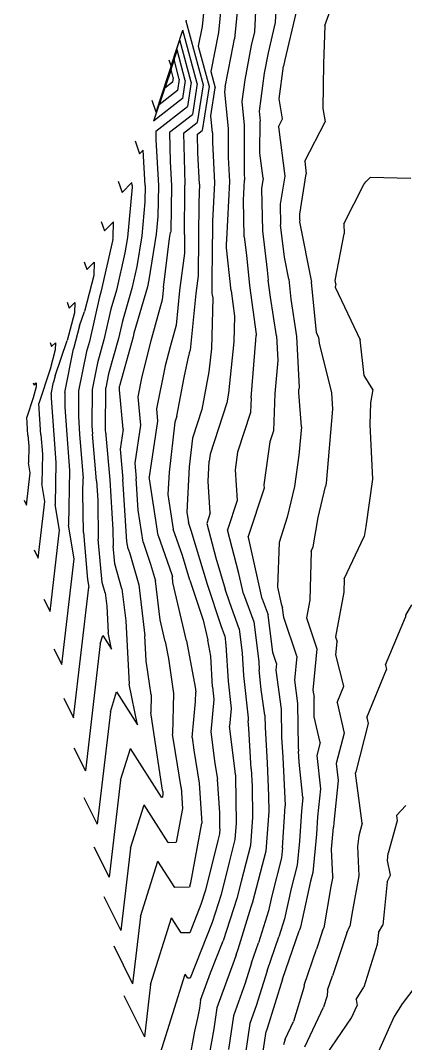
# Model space of a CAD drawing. Header units: metres. Extents: x -1120501 to 1198934, y -4928884 to 66998.
# Drawn here: x -1150.9 to -1091.3, y 1152.3 to 1310.9 of the extents above; entities that cross this region are included whole.
import ezdxf

# ---------------------------------------------------------------- set-up
doc = ezdxf.new("R2010")
doc.units = ezdxf.units.M
doc.layers.add('SURF2CONTOURS', color=7, linetype='Continuous', lineweight=0)

msp = doc.modelspace()

# ---------------------------------------------------------------- linework, layer by layer
at = {"color": 7, "lineweight": 0}
msp.add_circle((-684.64, 190.5), 66807.04, dxfattribs=at)
at = {"layer": 'SURF2CONTOURS', "color": 2, "linetype": 'Continuous', "lineweight": -3}
for p, q in [((-1114.35, 1315.36, 287.5), (-1114.65, 1309.18, 287.5)), ((-1119.84, 1313.3, 288.5), (-1120.25, 1309.05, 288.5)), ((-1108.27, 1312.08, 286.5), (-1109.96, 1304.82, 286.5)), ((-1125.27, 1310.94, 289.5), (-1125.28, 1310.89, 289.5)), ((-1125.28, 1310.89, 289.5), (-1122.62, 1300.94, 289.5)), ((-1125.27, 1310.97, 289.5), (-1125.27, 1310.94, 289.5)), ((-1120.25, 1309.05, 288.5), (-1121.45, 1303.04, 288.5)), ((-1114.65, 1309.18, 287.5), (-1115.16, 1307.03, 287.5)), ((-1129.91, 1296.7, 290.5), (-1126.21, 1307.92, 290.5)), ((-1124.47, 1301.39, 290.5), (-1126.21, 1307.92, 290.5)), ((-1115.16, 1307.03, 287.5), (-1116.18, 1301.71, 287.5)), ((-1127.13, 1304.86, 291.5), (-1129.43, 1297.88, 291.5)), ((-1126.32, 1301.85, 291.5), (-1127.13, 1304.86, 291.5)), ((-1109.96, 1304.82, 286.5), (-1110.15, 1303.83, 286.5)), ((-1121.45, 1303.04, 288.5), (-1120.76, 1300.48, 288.5)), ((-1110.83, 1298.78, 286.5), (-1110.15, 1303.83, 286.5)), ((-1126.32, 1301.85, 291.5), (-1126.59, 1300.1, 291.5)), ((-1124.47, 1301.39, 290.5), (-1125.05, 1297.61, 290.5)), ((-1122.62, 1300.94, 289.5), (-1123.52, 1295.13, 289.5)), ((-1116.18, 1301.71, 287.5), (-1116.63, 1298.37, 287.5)), ((-1126.59, 1300.1, 291.5), (-1129.43, 1297.88, 291.5)), ((-1121.44, 1296.13, 288.5), (-1120.76, 1300.48, 288.5)), ((-1129.91, 1296.7, 290.5), (-1130.53, 1298.53, 290.5)), ((-1129.97, 1293.76, 290.5), (-1125.05, 1297.61, 290.5)), ((-1116.63, 1298.37, 287.5), (-1116.26, 1294.71, 287.5)), ((-1110.32, 1295.66, 286.5), (-1110.83, 1298.78, 286.5)), ((-1121.17, 1293.51, 288.5), (-1121.44, 1296.13, 288.5)), ((-1125.64, 1293.46, 289.5), (-1123.52, 1295.13, 289.5)), ((-1116.26, 1294.71, 287.5), (-1116.29, 1287.31, 287.5)), ((-1110.95, 1294.44, 286.5), (-1110.32, 1295.66, 286.5)), ((-1110.95, 1294.44, 286.5), (-1109.99, 1286.82, 286.5)), ((-1129.97, 1293.76, 290.5), (-1129.94, 1292.45, 290.5)), ((-1125.64, 1293.46, 289.5), (-1125.48, 1285.62, 289.5)), ((-1121.17, 1293.51, 288.5), (-1121.18, 1292.09, 288.5)), ((-1129.94, 1292.45, 290.5), (-1129.55, 1285.36, 290.5)), ((-1121.18, 1292.09, 288.5), (-1120.86, 1285.78, 288.5)), ((-1116.29, 1287.31, 287.5), (-1116.23, 1286.19, 287.5)), ((-1109.99, 1286.82, 286.5), (-1110.69, 1282.45, 286.5)), ((-1096.72, 1286.57, 285.5), (-1097.43, 1285.92, 285.5)), ((-1090.44, 1286.42, 285.5), (-1096.72, 1286.57, 285.5)), ((-1135.79, 1286.03, 291.5), (-1135.19, 1284.27, 291.5)), ((-1133.66, 1285.81, 291.5), (-1135.19, 1284.27, 291.5)), ((-1133.63, 1285.11, 291.5), (-1134.36, 1277.3, 291.5)), ((-1133.63, 1285.33, 291.5), (-1133.66, 1285.81, 291.5)), ((-1133.63, 1285.33, 291.5), (-1133.63, 1285.11, 291.5)), ((-1129.55, 1285.36, 290.5), (-1129.64, 1280.55, 290.5)), ((-1125.49, 1277.76, 289.5), (-1125.47, 1284.89, 289.5)), ((-1125.48, 1285.62, 289.5), (-1125.46, 1285.38, 289.5)), ((-1125.47, 1284.89, 289.5), (-1125.46, 1285.38, 289.5)), ((-1120.86, 1285.78, 288.5), (-1121.15, 1279.84, 288.5)), ((-1116.38, 1283.07, 287.5), (-1116.23, 1286.19, 287.5)), ((-1100.8, 1279.42, 285.5), (-1097.71, 1285.5, 285.5)), ((-1097.71, 1285.5, 285.5), (-1097.43, 1285.92, 285.5)), ((-1116.25, 1277.39, 287.5), (-1116.38, 1283.07, 287.5)), ((-1110.69, 1282.45, 286.5), (-1110.62, 1279.23, 286.5)), ((-1129.64, 1280.55, 290.5), (-1129.89, 1277.82, 290.5)), ((-1121.15, 1279.84, 288.5), (-1121.15, 1277.01, 288.5)), ((-1110.02, 1274.24, 286.5), (-1110.62, 1279.23, 286.5)), ((-1100.8, 1279.42, 285.5), (-1100.75, 1277.88, 285.5)), ((-1134.36, 1277.3, 291.5), (-1134.74, 1274.9, 291.5)), ((-1129.89, 1277.82, 290.5), (-1131.01, 1270.71, 290.5)), ((-1125.49, 1277.76, 289.5), (-1125.51, 1274.85, 289.5)), ((-1121.23, 1268.76, 288.5), (-1121.15, 1277.01, 288.5)), ((-1116.25, 1277.39, 287.5), (-1115.91, 1274.56, 287.5)), ((-1102.15, 1270.62, 285.5), (-1100.75, 1277.88, 285.5)), ((-1134.74, 1274.9, 291.5), (-1136.06, 1269.11, 291.5)), ((-1125.51, 1274.85, 289.5), (-1126.26, 1269.05, 289.5)), ((-1115.91, 1274.56, 287.5), (-1115.42, 1269.86, 287.5)), ((-1109.35, 1270.84, 286.5), (-1110.02, 1274.24, 286.5)), ((-1141.06, 1273.52, 292.5), (-1140.65, 1272.32, 292.5)), ((-1140.65, 1272.32, 292.5), (-1139.52, 1273.45, 292.5)), ((-1139.52, 1273.45, 292.5), (-1139.56, 1271.39, 292.5)), ((-1139.56, 1271.39, 292.5), (-1141.02, 1265.8, 292.5)), ((-1131.01, 1270.71, 290.5), (-1131.25, 1269.66, 290.5)), ((-1109.35, 1270.84, 286.5), (-1109.04, 1267.74, 286.5)), ((-1102.08, 1270.08, 285.5), (-1102.15, 1270.62, 285.5)), ((-1136.06, 1269.11, 291.5), (-1136.9, 1266.2, 291.5)), ((-1131.25, 1269.66, 290.5), (-1133.35, 1262.43, 290.5)), ((-1126.26, 1269.05, 289.5), (-1126.81, 1263.72, 289.5)), ((-1115.42, 1269.86, 287.5), (-1114.39, 1262.32, 287.5)), ((-1102.08, 1270.08, 285.5), (-1102.15, 1269.61, 285.5)), ((-1102.15, 1269.61, 285.5), (-1098.28, 1261.41, 285.5)), ((-1121.13, 1267.9, 288.5), (-1121.35, 1260.1, 288.5)), ((-1121.18, 1268.22, 288.5), (-1121.23, 1268.76, 288.5)), ((-1121.18, 1268.22, 288.5), (-1121.13, 1267.9, 288.5)), ((-1109.04, 1267.74, 286.5), (-1108.14, 1261.96, 286.5)), ((-1141.77, 1263.61, 292.5), (-1141.02, 1265.8, 292.5)), ((-1136.9, 1266.2, 291.5), (-1137.99, 1261.41, 291.5)), ((-1141.77, 1263.61, 292.5), (-1142.68, 1260, 292.5)), ((-1126.81, 1263.72, 289.5), (-1127.73, 1260.32, 289.5)), ((-1146.32, 1261.02, 293.5), (-1146.1, 1260.37, 293.5)), ((-1137.99, 1261.41, 291.5), (-1138.98, 1257.88, 291.5)), ((-1133.48, 1261.87, 290.5), (-1135.55, 1254.42, 290.5)), ((-1133.35, 1262.43, 290.5), (-1133.48, 1261.87, 290.5)), ((-1115.19, 1252.45, 287.5), (-1114.47, 1261.35, 287.5)), ((-1114.47, 1261.35, 287.5), (-1114.39, 1262.1, 287.5)), ((-1114.39, 1262.32, 287.5), (-1114.39, 1262.1, 287.5)), ((-1108.14, 1261.96, 286.5), (-1107.76, 1254.03, 286.5)), ((-1097.69, 1255.89, 285.5), (-1098.28, 1261.41, 285.5)), ((-1145.52, 1259.87, 293.5), (-1146.3, 1256.88, 293.5)), ((-1146.1, 1260.37, 293.5), (-1145.49, 1260.98, 293.5)), ((-1145.49, 1260.98, 293.5), (-1145.52, 1259.87, 293.5)), ((-1144.04, 1253.25, 292.5), (-1142.68, 1260, 292.5)), ((-1127.73, 1260.32, 289.5), (-1128.48, 1257.38, 289.5)), ((-1121.35, 1260.1, 288.5), (-1121.72, 1256.45, 288.5)), ((-1138.98, 1257.88, 291.5), (-1139.81, 1253.74, 291.5)), ((-1146.3, 1256.88, 293.5), (-1148.1, 1251.56, 293.5)), ((-1128.48, 1257.38, 289.5), (-1129.86, 1250.7, 289.5)), ((-1121.72, 1256.45, 288.5), (-1122.84, 1250.61, 288.5)), ((-1096.32, 1253.72, 285.5), (-1097.69, 1255.89, 285.5)), ((-1144.04, 1253.25, 292.5), (-1144.05, 1250.96, 292.5)), ((-1139.81, 1253.74, 291.5), (-1139.84, 1248.1, 291.5)), ((-1135.55, 1254.42, 290.5), (-1135.59, 1254.24, 290.5)), ((-1135.59, 1253.68, 290.5), (-1135.59, 1254.24, 290.5)), ((-1135.01, 1247.55, 290.5), (-1135.59, 1253.68, 290.5)), ((-1107.8, 1253.25, 286.5), (-1107.78, 1253.79, 286.5)), ((-1107.39, 1247.93, 286.5), (-1107.8, 1253.25, 286.5)), ((-1107.76, 1254.03, 286.5), (-1107.78, 1253.79, 286.5)), ((-1096.32, 1253.72, 285.5), (-1096.69, 1251.67, 285.5)), ((-1147.76, 1246.67, 293.5), (-1148.1, 1251.56, 293.5)), ((-1115.19, 1252.45, 287.5), (-1115.29, 1250.17, 287.5)), ((-1096.69, 1251.67, 285.5), (-1096.82, 1248.29, 285.5)), ((-1144.05, 1250.96, 292.5), (-1143.76, 1246.73, 292.5)), ((-1129.86, 1250.7, 289.5), (-1129.68, 1248.83, 289.5)), ((-1122.84, 1250.61, 288.5), (-1124.28, 1246.18, 288.5)), ((-1115.29, 1250.17, 287.5), (-1117.29, 1243.98, 287.5)), ((-1129.68, 1248.83, 289.5), (-1130.96, 1240.16, 289.5)), ((-1139.84, 1248.1, 291.5), (-1139.75, 1246.8, 291.5)), ((-1139.41, 1242.62, 291.5), (-1139.75, 1246.8, 291.5)), ((-1135.01, 1247.55, 290.5), (-1135.47, 1244.45, 290.5)), ((-1107.39, 1247.93, 286.5), (-1107.78, 1243.54, 286.5)), ((-1096.82, 1248.29, 285.5), (-1096.39, 1239.83, 285.5)), ((-1147.76, 1246.67, 293.5), (-1147.53, 1243.68, 293.5)), ((-1143.76, 1246.73, 292.5), (-1143.31, 1241.16, 292.5)), ((-1124.28, 1246.18, 288.5), (-1124.78, 1241.75, 288.5)), ((-1147.53, 1243.68, 293.5), (-1147.61, 1239.13, 293.5)), ((-1135.47, 1244.45, 290.5), (-1135.05, 1239.82, 290.5)), ((-1117.29, 1243.98, 287.5), (-1117.66, 1241.29, 287.5)), ((-1139.14, 1239.56, 291.5), (-1139.41, 1242.62, 291.5)), ((-1107.78, 1243.54, 286.5), (-1108.45, 1238.66, 286.5)), ((-1143.31, 1241.16, 292.5), (-1143.48, 1232.67, 292.5)), ((-1124.78, 1241.75, 288.5), (-1125.15, 1234.72, 288.5)), ((-1117.66, 1241.29, 287.5), (-1117.36, 1236.5, 287.5)), ((-1147.14, 1236.35, 293.5), (-1147.61, 1239.13, 293.5)), ((-1139.14, 1239.56, 291.5), (-1138.94, 1236.49, 291.5)), ((-1134.43, 1230.14, 290.5), (-1135.05, 1239.82, 290.5)), ((-1130.96, 1240.16, 289.5), (-1130.96, 1240.07, 289.5)), ((-1130.94, 1239.88, 289.5), (-1130.96, 1240.07, 289.5)), ((-1129.58, 1231.06, 289.5), (-1130.94, 1239.88, 289.5)), ((-1096.39, 1239.83, 285.5), (-1097.41, 1232.5, 285.5)), ((-1108.45, 1238.66, 286.5), (-1109.6, 1233.93, 286.5)), ((-1148.17, 1227.56, 293.5), (-1147.14, 1236.35, 293.5)), ((-1138.94, 1236.49, 291.5), (-1138.88, 1230.53, 291.5)), ((-1117.36, 1236.5, 287.5), (-1118.84, 1231.95, 287.5)), ((-1125.15, 1234.72, 288.5), (-1124.9, 1233.08, 288.5)), ((-1142.59, 1227.49, 292.5), (-1143.48, 1232.67, 292.5)), ((-1124.47, 1231.84, 288.5), (-1124.9, 1233.08, 288.5)), ((-1109.6, 1233.93, 286.5), (-1110.83, 1230, 286.5)), ((-1097.41, 1232.5, 285.5), (-1097.68, 1230.94, 285.5)), ((-1129.58, 1231.06, 289.5), (-1127.49, 1225.02, 289.5)), ((-1121.94, 1223.47, 288.5), (-1124.47, 1231.84, 288.5)), ((-1117.07, 1225.17, 287.5), (-1118.84, 1231.95, 287.5)), ((-1100.76, 1224.38, 285.5), (-1097.68, 1230.94, 285.5)), ((-1138.27, 1223.78, 291.5), (-1138.88, 1230.53, 291.5)), ((-1134.26, 1229.04, 290.5), (-1134.43, 1230.14, 290.5)), ((-1110.83, 1230, 286.5), (-1111.11, 1223.06, 286.5)), ((-1148.82, 1228.87, 293.5), (-1148.17, 1227.56, 293.5)), ((-1134.26, 1229.04, 290.5), (-1134, 1228.29, 290.5)), ((-1134, 1228.29, 290.5), (-1132.6, 1223.42, 290.5)), ((-1144.51, 1211.07, 292.5), (-1142.59, 1227.49, 292.5)), ((-1127.49, 1225.02, 289.5), (-1127.39, 1224.66, 289.5)), ((-1127.29, 1223.81, 289.5), (-1127.39, 1224.66, 289.5)), ((-1116.38, 1222.03, 287.5), (-1117.07, 1225.17, 287.5)), ((-1137.81, 1222.18, 291.5), (-1138.27, 1223.78, 291.5)), ((-1132.6, 1223.42, 290.5), (-1131.64, 1215.54, 290.5)), ((-1125.2, 1214.74, 289.5), (-1127.29, 1223.81, 289.5)), ((-1119.84, 1217.1, 288.5), (-1121.94, 1223.47, 288.5)), ((-1111.11, 1223.06, 286.5), (-1110.54, 1220.48, 286.5)), ((-1100.76, 1224.38, 285.5), (-1100.8, 1222.29, 285.5)), ((-1137.81, 1222.18, 291.5), (-1137.56, 1220.12, 291.5)), ((-1116.38, 1222.03, 287.5), (-1114.79, 1217.7, 287.5)), ((-1100.8, 1222.29, 285.5), (-1102.11, 1215.38, 285.5)), ((-1137.56, 1220.12, 291.5), (-1137.34, 1216.07, 291.5)), ((-1110.54, 1220.48, 286.5), (-1110.31, 1219.85, 286.5)), ((-1110.12, 1218.37, 286.5), (-1110.31, 1219.85, 286.5)), ((-1108.11, 1212.37, 286.5), (-1110.12, 1218.37, 286.5)), ((-1119.27, 1215.54, 288.5), (-1119.84, 1217.1, 288.5)), ((-1114.79, 1217.7, 287.5), (-1114.01, 1211.56, 287.5)), ((-1138.55, 1214.3, 291.5), (-1138.15, 1215.58, 291.5)), ((-1138.15, 1215.58, 291.5), (-1136.8, 1213.48, 291.5)), ((-1136.8, 1213.48, 291.5), (-1137.34, 1216.07, 291.5)), ((-1131.43, 1211.65, 290.5), (-1131.64, 1215.54, 290.5)), ((-1119.27, 1215.54, 288.5), (-1119.08, 1214.09, 288.5)), ((-1102.11, 1215.38, 285.5), (-1101.86, 1214.62, 285.5)), ((-1145.73, 1213.52, 292.5), (-1144.51, 1211.07, 292.5)), ((-1138.55, 1214.3, 291.5), (-1140.86, 1194.58, 291.5)), ((-1125.2, 1214.74, 289.5), (-1123.87, 1207.59, 289.5)), ((-1119.08, 1214.09, 288.5), (-1118.76, 1208.49, 288.5)), ((-1102.06, 1212.57, 285.5), (-1101.86, 1214.62, 285.5)), ((-1108.11, 1212.37, 286.5), (-1108.48, 1208.66, 286.5)), ((-1100.81, 1207.72, 285.5), (-1102.06, 1212.57, 285.5)), ((-1130.66, 1206.38, 290.5), (-1131.43, 1211.65, 290.5)), ((-1114.01, 1211.56, 287.5), (-1113.94, 1210.26, 287.5)), ((-1113.61, 1207.23, 287.5), (-1113.94, 1210.26, 287.5)), ((-1123.87, 1207.59, 289.5), (-1123.75, 1206.82, 289.5)), ((-1118.76, 1208.49, 288.5), (-1118.29, 1204.24, 288.5)), ((-1113.06, 1203.24, 287.5), (-1113.61, 1207.23, 287.5)), ((-1108.48, 1208.66, 286.5), (-1107.98, 1205.05, 286.5)), ((-1101.86, 1205.2, 285.5), (-1100.81, 1207.72, 285.5)), ((-1130.66, 1206.38, 290.5), (-1130.72, 1203.62, 290.5)), ((-1123.79, 1205.36, 289.5), (-1123.75, 1206.82, 289.5)), ((-1124.31, 1199.79, 289.5), (-1123.79, 1205.36, 289.5)), ((-1118.29, 1204.24, 288.5), (-1118.55, 1201.5, 288.5)), ((-1107.98, 1205.05, 286.5), (-1107.88, 1198.34, 286.5)), ((-1101.86, 1205.2, 285.5), (-1100.78, 1200.45, 285.5)), ((-1128.95, 1191.92, 290.5), (-1130.72, 1203.62, 290.5)), ((-1113.06, 1203.24, 287.5), (-1113.03, 1201.33, 287.5)), ((-1117.64, 1194.57, 288.5), (-1118.55, 1201.5, 288.5)), ((-1113.03, 1201.33, 287.5), (-1112.72, 1195.82, 287.5)), ((-1124.31, 1199.79, 289.5), (-1124.05, 1197.82, 289.5)), ((-1100.78, 1200.45, 285.5), (-1102, 1195.72, 285.5)), ((-1142.64, 1198.16, 291.5), (-1140.86, 1194.58, 291.5)), ((-1135.43, 1193.16, 290.5), (-1133.89, 1198.08, 290.5)), ((-1129.06, 1190.54, 290.5), (-1133.89, 1198.08, 290.5)), ((-1124.05, 1197.82, 289.5), (-1123.22, 1192.68, 289.5)), ((-1107.88, 1198.34, 286.5), (-1107.84, 1197.65, 286.5)), ((-1107.76, 1195.95, 286.5), (-1107.84, 1197.65, 286.5)), ((-1117.61, 1194, 288.5), (-1117.64, 1194.57, 288.5)), ((-1112.72, 1195.82, 287.5), (-1112.48, 1190.72, 287.5)), ((-1107.19, 1190.49, 286.5), (-1107.76, 1195.95, 286.5)), ((-1102, 1195.72, 285.5), (-1101.72, 1193.1, 285.5)), ((-1135.43, 1193.16, 290.5), (-1137.2, 1178.09, 290.5)), ((-1117.61, 1194, 288.5), (-1117.59, 1193.76, 288.5)), ((-1117.59, 1193.76, 288.5), (-1117.49, 1186.51, 288.5)), ((-1101.72, 1193.1, 285.5), (-1102.35, 1186.57, 285.5)), ((-1128.86, 1191.38, 290.5), (-1128.95, 1191.92, 290.5)), ((-1128.86, 1191.38, 290.5), (-1128.84, 1191.06, 290.5)), ((-1123.22, 1192.68, 289.5), (-1122.81, 1186.5, 289.5)), ((-1129.06, 1190.54, 290.5), (-1128.94, 1190.54, 290.5)), ((-1128.84, 1191.06, 290.5), (-1128.94, 1190.54, 290.5)), ((-1112.48, 1190.72, 287.5), (-1112.45, 1188.3, 287.5)), ((-1107.19, 1190.49, 286.5), (-1107.4, 1188.32, 286.5)), ((-1112.45, 1188.3, 287.5), (-1112.91, 1182.15, 287.5)), ((-1107.4, 1188.32, 286.5), (-1107.69, 1183.72, 286.5)), ((-1091.23, 1189.23, 284.5), (-1092.69, 1187.66, 284.5)), ((-1124.54, 1177.26, 289.5), (-1122.81, 1186.5, 289.5)), ((-1117.49, 1186.51, 288.5), (-1117.69, 1183.94, 288.5)), ((-1102.35, 1186.57, 285.5), (-1102.4, 1185.87, 285.5)), ((-1092.58, 1186.87, 284.5), (-1093.97, 1181.82, 284.5)), ((-1092.69, 1187.66, 284.5), (-1092.58, 1186.87, 284.5)), ((-1102.73, 1182.46, 285.5), (-1102.4, 1185.87, 285.5)), ((-1117.69, 1183.94, 288.5), (-1118.54, 1180.62, 288.5)), ((-1107.69, 1183.72, 286.5), (-1108.06, 1179.98, 286.5)), ((-1139.55, 1182.81, 290.5), (-1137.2, 1178.09, 290.5)), ((-1112.91, 1182.15, 287.5), (-1114.96, 1174.22, 287.5)), ((-1102.53, 1178.22, 285.5), (-1102.73, 1182.46, 285.5)), ((-1094.08, 1180.7, 284.5), (-1093.97, 1181.82, 284.5)), ((-1132.32, 1172.02, 289.5), (-1129.64, 1180.58, 289.5)), ((-1127.02, 1176.49, 289.5), (-1129.64, 1180.58, 289.5)), ((-1118.54, 1180.62, 288.5), (-1119.82, 1175.44, 288.5)), ((-1093.61, 1178.43, 284.5), (-1094.08, 1180.7, 284.5)), ((-1108.06, 1179.98, 286.5), (-1108.98, 1176.36, 286.5)), ((-1124.67, 1176.75, 289.5), (-1124.54, 1177.26, 289.5)), ((-1102.53, 1178.22, 285.5), (-1102.82, 1176.69, 285.5)), ((-1094.1, 1177.38, 284.5), (-1094.78, 1170.67, 284.5)), ((-1094.1, 1177.38, 284.5), (-1093.61, 1178.43, 284.5)), ((-1124.75, 1176.54, 289.5), (-1127.02, 1176.49, 289.5)), ((-1124.69, 1176.68, 289.5), (-1124.75, 1176.54, 289.5)), ((-1124.67, 1176.75, 289.5), (-1124.69, 1176.68, 289.5)), ((-1119.82, 1175.44, 288.5), (-1121.24, 1171.06, 288.5)), ((-1108.98, 1176.36, 286.5), (-1110.03, 1171.64, 286.5)), ((-1102.82, 1176.69, 285.5), (-1103.92, 1170.25, 285.5)), ((-1115.17, 1173.53, 287.5), (-1114.98, 1174.14, 287.5)), ((-1114.96, 1174.22, 287.5), (-1114.98, 1174.14, 287.5)), ((-1117.21, 1166.96, 287.5), (-1115.17, 1173.53, 287.5)), ((-1132.32, 1172.02, 289.5), (-1133.54, 1161.6, 289.5)), ((-1121.24, 1171.06, 288.5), (-1124.62, 1162.45, 288.5)), ((-1110.03, 1171.64, 286.5), (-1110.89, 1168.86, 286.5)), ((-1095.45, 1169.55, 284.5), (-1094.78, 1170.67, 284.5)), ((-1104.12, 1169.8, 285.5), (-1105.06, 1166.96, 285.5)), ((-1104.12, 1169.8, 285.5), (-1103.92, 1170.25, 285.5)), ((-1095.45, 1169.55, 284.5), (-1095.65, 1167.68, 284.5)), ((-1136.46, 1167.46, 289.5), (-1133.54, 1161.6, 289.5)), ((-1112.7, 1163.57, 286.5), (-1110.89, 1168.86, 286.5)), ((-1095.65, 1167.68, 284.5), (-1097.75, 1161.08, 284.5)), ((-1117.51, 1166.07, 287.5), (-1117.8, 1165.17, 287.5)), ((-1117.51, 1166.07, 287.5), (-1117.21, 1166.96, 287.5)), ((-1106.99, 1161.39, 285.5), (-1105.06, 1166.96, 285.5)), ((-1117.8, 1165.17, 287.5), (-1120.48, 1157.84, 287.5)), ((-1129.21, 1150.88, 288.5), (-1125.39, 1163.08, 288.5)), ((-1124.98, 1162.44, 288.5), (-1125.39, 1163.08, 288.5)), ((-1112.7, 1163.57, 286.5), (-1114.4, 1158.16, 286.5)), ((-1124.62, 1162.45, 288.5), (-1124.98, 1162.44, 288.5)), ((-1106.99, 1161.39, 285.5), (-1107.01, 1161.03, 285.5)), ((-1107.01, 1161.03, 285.5), (-1108.63, 1155.72, 285.5)), ((-1098.93, 1159.16, 284.5), (-1097.75, 1161.08, 284.5)), ((-1114.4, 1158.16, 286.5), (-1115.41, 1155.41, 286.5)), ((-1099.62, 1156.28, 284.5), (-1098.76, 1158.21, 284.5)), ((-1098.93, 1159.16, 284.5), (-1098.76, 1158.21, 284.5)), ((-1120.48, 1157.84, 287.5), (-1120.94, 1154.62, 287.5)), ((-1115.41, 1155.41, 286.5), (-1116.43, 1148.22, 286.5)), ((-1109.92, 1153, 285.5), (-1108.63, 1155.72, 285.5)), ((-1103.5, 1150.63, 284.5), (-1099.62, 1156.28, 284.5)), ((-1120.94, 1154.62, 287.5), (-1121.69, 1150.56, 287.5)), ((-1109.92, 1153, 285.5), (-1110.16, 1152.14, 285.5))]:
    msp.add_line(p, q, dxfattribs=at)
at = {"layer": 'SURF2CONTOURS', "color": 4, "linetype": 'Continuous', "lineweight": -3}
for p, q in [((-1117.12, 1314.47, 288), (-1117.74, 1308.11, 288)), ((-1111.27, 1314.56, 287), (-1111.46, 1310.63, 287)), ((-1122.55, 1312.13, 289), (-1122.76, 1309.99, 289)), ((-1103.76, 1310.13, 286), (-1102.72, 1313, 286)), ((-1111.46, 1310.63, 287), (-1112.56, 1305.92, 287)), ((-1127.59, 1303.88, 290), (-1125.76, 1309.44, 290)), ((-1123.54, 1301.16, 290), (-1125.76, 1309.44, 290)), ((-1122.76, 1309.99, 289), (-1123.37, 1306.96, 289)), ((-1103.76, 1310.13, 286), (-1103.99, 1304.23, 286)), ((-1118.28, 1305.38, 288), (-1117.74, 1308.11, 288)), ((-1126.67, 1306.39, 291), (-1130.31, 1295.34, 291)), ((-1125.39, 1301.62, 291), (-1126.67, 1306.39, 291)), ((-1123.37, 1306.96, 289), (-1121.69, 1300.71, 289)), ((-1112.56, 1305.92, 287), (-1113.16, 1302.77, 287)), ((-1127.59, 1303.88, 290), (-1127.9, 1304.78, 290)), ((-1119.19, 1300.65, 288), (-1118.28, 1305.38, 288)), ((-1103.99, 1304.23, 286), (-1104.07, 1297.31, 286)), ((-1127.58, 1303.34, 292), (-1128.55, 1300.42, 292)), ((-1127.25, 1302.08, 292), (-1127.58, 1303.34, 292)), ((-1113.16, 1302.77, 287), (-1113.96, 1296.88, 287)), ((-1127.36, 1301.35, 292), (-1128.55, 1300.42, 292)), ((-1127.25, 1302.08, 292), (-1127.36, 1301.35, 292)), ((-1125.39, 1301.62, 291), (-1125.82, 1298.86, 291)), ((-1123.54, 1301.16, 290), (-1124.28, 1296.37, 290)), ((-1121.69, 1300.71, 289), (-1122.75, 1293.88, 289)), ((-1119.19, 1300.65, 288), (-1119.3, 1299.86, 288)), ((-1119.3, 1299.86, 288), (-1118.72, 1294.11, 288)), ((-1125.82, 1298.86, 291), (-1130.31, 1295.34, 291)), ((-1127.81, 1293.61, 290), (-1124.28, 1296.37, 290)), ((-1113.96, 1296.88, 287), (-1113.8, 1295.31, 287)), ((-1104.07, 1297.31, 286), (-1103.73, 1295.24, 286)), ((-1113.82, 1290.37, 287), (-1113.8, 1295.31, 287)), ((-1106.89, 1289.11, 286), (-1103.73, 1295.24, 286)), ((-1127.81, 1293.61, 290), (-1127.71, 1289.03, 290)), ((-1123.48, 1293.31, 289), (-1122.75, 1293.88, 289)), ((-1123.42, 1290.41, 289), (-1123.48, 1293.31, 289)), ((-1118.72, 1294.11, 288), (-1118.74, 1289.7, 288)), ((-1133.16, 1292.28, 291), (-1132.47, 1290.25, 291)), ((-1131.89, 1290.82, 291), (-1132.47, 1290.25, 291)), ((-1131.59, 1285.34, 291), (-1131.89, 1290.82, 291)), ((-1123.17, 1285.58, 289), (-1123.42, 1290.41, 289)), ((-1118.74, 1289.7, 288), (-1118.55, 1285.99, 288)), ((-1113.33, 1286.48, 287), (-1113.82, 1290.37, 287)), ((-1127.71, 1289.03, 290), (-1127.51, 1285.37, 290)), ((-1106.89, 1289.11, 286), (-1106.64, 1287.16, 286)), ((-1113.33, 1286.48, 287), (-1113.59, 1284.89, 287)), ((-1107.66, 1280.89, 286), (-1106.64, 1287.16, 286)), ((-1131.59, 1285.34, 291), (-1131.64, 1282.83, 291)), ((-1127.51, 1285.37, 290), (-1127.64, 1278.27, 290)), ((-1123.17, 1285.58, 289), (-1123.31, 1282.71, 289)), ((-1118.55, 1285.99, 288), (-1118.98, 1276.97, 288)), ((-1113.59, 1284.89, 287), (-1113.44, 1278.31, 287)), ((-1131.64, 1282.83, 291), (-1132.13, 1277.56, 291)), ((-1123.31, 1282.71, 289), (-1123.32, 1277.39, 289)), ((-1107.63, 1280.02, 286), (-1107.66, 1280.89, 286)), ((-1138.43, 1279.77, 292), (-1137.92, 1278.3, 292)), ((-1137.92, 1278.3, 292), (-1136.53, 1279.69, 292)), ((-1136.58, 1277.21, 292), (-1136.53, 1279.69, 292)), ((-1107.63, 1280.02, 286), (-1107.7, 1279.69, 286)), ((-1107.7, 1279.69, 286), (-1105.85, 1270.38, 286)), ((-1136.6, 1276.99, 292), (-1138.46, 1268.83, 292)), ((-1136.59, 1277.04, 292), (-1136.6, 1276.99, 292)), ((-1136.59, 1277.04, 292), (-1136.58, 1277.21, 292)), ((-1132.13, 1277.56, 291), (-1132.88, 1272.8, 291)), ((-1128.78, 1269.52, 290), (-1127.81, 1277.13, 290)), ((-1127.81, 1277.13, 290), (-1127.66, 1278.08, 290)), ((-1127.64, 1278.27, 290), (-1127.66, 1278.08, 290)), ((-1123.32, 1277.39, 289), (-1123.38, 1271.35, 289)), ((-1118.98, 1276.97, 288), (-1118.98, 1276.64, 288)), ((-1113.44, 1278.31, 287), (-1112.71, 1272.21, 287)), ((-1118.99, 1275.68, 288), (-1118.98, 1276.64, 288)), ((-1118.3, 1269.04, 288), (-1118.99, 1275.68, 288)), ((-1132.88, 1272.8, 291), (-1133.66, 1269.38, 291)), ((-1112.71, 1272.21, 287), (-1112.55, 1270.68, 287)), ((-1123.38, 1271.35, 289), (-1123.73, 1268.58, 289)), ((-1112.19, 1268.05, 287), (-1112.55, 1270.68, 287)), ((-1133.66, 1269.38, 291), (-1135.13, 1264.32, 291)), ((-1128.78, 1269.52, 290), (-1128.98, 1267.61, 290)), ((-1118.3, 1269.04, 288), (-1117.76, 1265.11, 288)), ((-1105.07, 1262.54, 286), (-1105.85, 1270.38, 286)), ((-1138.68, 1268.09, 292), (-1140.25, 1261.18, 292)), ((-1138.46, 1268.83, 292), (-1138.68, 1268.09, 292)), ((-1128.98, 1267.61, 290), (-1130.7, 1261.25, 290)), ((-1123.73, 1268.58, 289), (-1124.64, 1259.82, 289)), ((-1111.26, 1262.06, 287), (-1112.19, 1268.05, 287)), ((-1143.69, 1267.27, 293), (-1143.37, 1266.35, 293)), ((-1143.37, 1266.35, 293), (-1142.5, 1267.22, 293)), ((-1142.5, 1267.22, 293), (-1142.54, 1265.63, 293)), ((-1142.54, 1265.63, 293), (-1143.66, 1261.34, 293)), ((-1135.13, 1264.32, 291), (-1135.74, 1261.64, 291)), ((-1117.76, 1265.11, 288), (-1117.87, 1261.1, 288)), ((-1145.53, 1255.82, 293), (-1143.66, 1261.34, 293)), ((-1140.25, 1261.18, 292), (-1140.69, 1259.61, 292)), ((-1135.74, 1261.64, 291), (-1137.26, 1256.15, 291)), ((-1130.7, 1261.25, 290), (-1132.1, 1255.74, 290)), ((-1117.87, 1261.1, 288), (-1118.67, 1253.17, 288)), ((-1111.26, 1262.06, 287), (-1111.07, 1258.21, 287)), ((-1104.73, 1261.82, 286), (-1105.07, 1262.54, 286)), ((-1104.73, 1261.82, 286), (-1104.63, 1260.89, 286)), ((-1140.69, 1259.61, 292), (-1141.92, 1253.5, 292)), ((-1124.64, 1259.82, 289), (-1124.76, 1259.39, 289)), ((-1104.63, 1260.89, 286), (-1102.76, 1253.22, 286)), ((-1125.56, 1255.6, 289), (-1124.85, 1259.01, 289)), ((-1124.76, 1259.39, 289), (-1124.85, 1259.01, 289)), ((-1111.07, 1258.21, 287), (-1111.49, 1253.12, 287)), ((-1148.95, 1254.76, 294), (-1148.82, 1254.4, 294)), ((-1148.82, 1254.4, 294), (-1148.48, 1254.74, 294)), ((-1148.48, 1254.74, 294), (-1148.49, 1254.12, 294)), ((-1146.15, 1253.01, 293), (-1145.78, 1254.84, 293)), ((-1145.53, 1255.82, 293), (-1145.78, 1254.84, 293)), ((-1137.26, 1256.15, 291), (-1137.7, 1253.99, 291)), ((-1132.1, 1255.74, 290), (-1132.76, 1252.57, 290)), ((-1126.71, 1249.57, 289), (-1125.56, 1255.6, 289)), ((-1148.49, 1254.12, 294), (-1148.94, 1252.42, 294)), ((-1141.92, 1253.5, 292), (-1141.94, 1249.53, 292)), ((-1137.73, 1247.51, 291), (-1137.7, 1253.99, 291)), ((-1118.67, 1253.17, 288), (-1118.96, 1251.66, 288)), ((-1111.49, 1253.12, 287), (-1111.74, 1247.32, 287)), ((-1102.76, 1253.22, 286), (-1102.57, 1250.68, 286)), ((-1148.94, 1252.42, 294), (-1149.96, 1249.41, 294)), ((-1146.15, 1253.01, 293), (-1146.15, 1252.39, 293)), ((-1146.15, 1252.39, 293), (-1145.76, 1246.7, 293)), ((-1132.76, 1252.57, 290), (-1132.35, 1248.19, 290)), ((-1118.96, 1251.66, 288), (-1121.55, 1243.68, 288)), ((-1102.57, 1250.68, 286), (-1103.57, 1239.18, 286)), ((-1149.77, 1246.63, 294), (-1149.96, 1249.41, 294)), ((-1141.94, 1249.53, 292), (-1141.75, 1246.77, 292)), ((-1127, 1248.68, 289), (-1127.89, 1240.89, 289)), ((-1126.71, 1249.57, 289), (-1127, 1248.68, 289)), ((-1141.75, 1246.77, 292), (-1141.2, 1239.9, 292)), ((-1137.67, 1246.9, 291), (-1137.73, 1247.51, 291)), ((-1137.67, 1246.9, 291), (-1137.72, 1246.6, 291)), ((-1132.35, 1248.19, 290), (-1133.21, 1242.31, 290)), ((-1111.74, 1247.32, 287), (-1112.29, 1245.61, 287)), ((-1149.77, 1246.63, 294), (-1149.63, 1244.94, 294)), ((-1145.76, 1246.7, 293), (-1145.42, 1242.42, 293)), ((-1137.72, 1246.6, 291), (-1137.09, 1239.69, 291)), ((-1112.29, 1245.61, 287), (-1113.22, 1238.94, 287)), ((-1149.63, 1244.94, 294), (-1149.68, 1242.36, 294)), ((-1121.55, 1243.68, 288), (-1121.68, 1242.6, 288)), ((-1149.41, 1240.79, 294), (-1149.68, 1242.36, 294)), ((-1145.42, 1242.42, 293), (-1145.55, 1235.9, 293)), ((-1133.21, 1242.31, 290), (-1133, 1239.94, 290)), ((-1121.84, 1239.48, 288), (-1121.68, 1242.6, 288)), ((-1150, 1235.8, 294), (-1149.41, 1240.79, 294)), ((-1127.89, 1240.89, 289), (-1128.07, 1237.45, 289)), ((-1141.25, 1237.69, 292), (-1141.2, 1239.9, 292)), ((-1137.09, 1239.69, 291), (-1136.6, 1231.98, 291)), ((-1132.69, 1235.01, 290), (-1133, 1239.94, 290)), ((-1121.53, 1234.6, 288), (-1121.84, 1239.48, 288)), ((-1113.22, 1238.94, 287), (-1113.18, 1238.41, 287)), ((-1103.57, 1239.18, 286), (-1103.64, 1238.67, 286)), ((-1141.18, 1231.56, 292), (-1141.25, 1237.69, 292)), ((-1128.07, 1237.45, 289), (-1127.24, 1232.07, 289)), ((-1113.18, 1238.41, 287), (-1115.62, 1230.94, 287)), ((-1104.8, 1233.88, 286), (-1103.64, 1238.67, 286)), ((-1150.37, 1236.54, 294), (-1150, 1235.8, 294)), ((-1144.86, 1231.92, 293), (-1145.55, 1235.9, 293)), ((-1131.92, 1230.05, 290), (-1132.69, 1235.01, 290)), ((-1121.53, 1234.6, 288), (-1122.07, 1232.96, 288)), ((-1122.07, 1232.96, 288), (-1120.67, 1227.6, 288)), ((-1105.58, 1229.35, 286), (-1104.8, 1233.88, 286)), ((-1146.34, 1219.31, 293), (-1144.86, 1231.92, 293)), ((-1141.18, 1231.56, 292), (-1140.53, 1224.28, 292)), ((-1136.6, 1231.98, 291), (-1136.57, 1229.49, 291)), ((-1125.83, 1227.99, 289), (-1127.24, 1232.07, 289)), ((-1115.52, 1230.56, 287), (-1115.62, 1230.94, 287)), ((-1136.32, 1226.68, 291), (-1136.57, 1229.49, 291)), ((-1131.92, 1230.05, 290), (-1130.75, 1226.66, 290)), ((-1113.46, 1221.26, 287), (-1115.52, 1230.56, 287)), ((-1105.9, 1228.67, 286), (-1105.58, 1229.35, 286)), ((-1124.68, 1224.17, 289), (-1125.83, 1227.99, 289)), ((-1105.9, 1228.67, 286), (-1106.07, 1221.04, 286)), ((-1135.2, 1222.8, 291), (-1136.32, 1226.68, 291)), ((-1130.75, 1226.66, 290), (-1129.99, 1224.04, 290)), ((-1120.67, 1227.6, 288), (-1119.2, 1222.77, 288)), ((-1142.69, 1202.82, 292), (-1140.32, 1223.05, 292)), ((-1140.53, 1224.28, 292), (-1140.32, 1223.05, 292)), ((-1129.26, 1217.99, 290), (-1129.99, 1224.04, 290)), ((-1124.68, 1224.17, 289), (-1122.62, 1217.95, 289)), ((-1135.2, 1222.8, 291), (-1134.6, 1217.83, 291)), ((-1118.51, 1220.67, 288), (-1119.2, 1222.77, 288)), ((-1147.28, 1221.19, 293), (-1146.34, 1219.31, 293)), ((-1117.03, 1216.62, 288), (-1118.51, 1220.67, 288)), ((-1113.46, 1221.26, 287), (-1112.55, 1218.77, 287)), ((-1106.07, 1221.04, 286), (-1106.59, 1218.3, 286)), ((-1090.33, 1220.34, 285), (-1091.27, 1218.71, 285)), ((-1111.81, 1212.95, 287), (-1112.55, 1218.77, 287)), ((-1106.59, 1218.3, 286), (-1104.99, 1213.49, 286)), ((-1094.39, 1211.05, 285), (-1091.28, 1218.41, 285)), ((-1091.27, 1218.71, 285), (-1091.28, 1218.41, 285)), ((-1134.6, 1217.83, 291), (-1134.07, 1208.02, 291)), ((-1128.49, 1214.64, 290), (-1129.26, 1217.99, 290)), ((-1122.62, 1217.95, 289), (-1121.9, 1214.84, 289)), ((-1117.03, 1216.62, 288), (-1116.55, 1212.82, 288)), ((-1128.49, 1214.64, 290), (-1128, 1212.01, 290)), ((-1121.45, 1212.38, 289), (-1121.9, 1214.84, 289)), ((-1104.99, 1213.49, 286), (-1105.61, 1207.13, 286)), ((-1128, 1212.01, 290), (-1127.21, 1206.6, 290)), ((-1121.17, 1207.6, 289), (-1121.45, 1212.38, 289)), ((-1116.55, 1212.82, 288), (-1116.35, 1209.37, 288)), ((-1111.24, 1211.24, 287), (-1111.81, 1212.95, 287)), ((-1111.24, 1211.24, 287), (-1111.35, 1210.19, 287)), ((-1097.27, 1202.88, 285), (-1094.19, 1210.29, 285)), ((-1094.39, 1211.05, 285), (-1094.19, 1210.29, 285)), ((-1116.35, 1209.37, 288), (-1115.63, 1202.81, 288)), ((-1111.35, 1210.19, 287), (-1110.52, 1204.14, 287)), ((-1132.77, 1201.75, 291), (-1134.07, 1208.02, 291)), ((-1121.17, 1207.6, 289), (-1120.96, 1205.67, 289)), ((-1105.61, 1207.13, 286), (-1105.44, 1205.95, 286)), ((-1144.19, 1205.84, 292), (-1142.69, 1202.82, 292)), ((-1136.99, 1203.73, 291), (-1136.02, 1206.83, 291)), ((-1136.02, 1206.83, 291), (-1132.77, 1201.75, 291)), ((-1127.21, 1206.6, 290), (-1127.35, 1200.29, 290)), ((-1120.96, 1205.67, 289), (-1121.43, 1200.65, 289)), ((-1105.4, 1202.95, 286), (-1105.44, 1205.95, 286)), ((-1110.52, 1204.14, 287), (-1110.46, 1199.84, 287)), ((-1136.99, 1203.73, 291), (-1139.03, 1186.33, 291)), ((-1115.63, 1202.81, 288), (-1115.67, 1202.35, 288)), ((-1115.52, 1201.17, 288), (-1115.67, 1202.35, 288)), ((-1104.49, 1198.97, 286), (-1105.4, 1202.95, 286)), ((-1097.27, 1202.88, 285), (-1097.06, 1201.94, 285)), ((-1115.16, 1194.91, 288), (-1115.52, 1201.17, 288)), ((-1097.06, 1201.94, 285), (-1098.99, 1194.44, 285)), ((-1126.92, 1197.44, 290), (-1127.35, 1200.29, 290)), ((-1121.43, 1200.65, 289), (-1120.79, 1195.76, 289)), ((-1110.46, 1199.84, 287), (-1110.28, 1196.74, 287)), ((-1104.49, 1198.97, 286), (-1105, 1197, 286)), ((-1126.04, 1192.03, 290), (-1126.92, 1197.44, 290)), ((-1110.28, 1196.74, 287), (-1109.93, 1189.21, 287)), ((-1105, 1197, 286), (-1104.46, 1191.8, 286)), ((-1120.79, 1195.76, 289), (-1120.39, 1193.32, 289)), ((-1115.16, 1194.91, 288), (-1115.04, 1192.24, 288)), ((-1099.01, 1194.23, 285), (-1098.99, 1194.4, 285)), ((-1098.99, 1194.44, 285), (-1098.99, 1194.4, 285)), ((-1120.05, 1188.08, 289), (-1120.39, 1193.32, 289)), ((-1097.98, 1186.5, 285), (-1099.01, 1194.23, 285)), ((-1126.04, 1192.03, 290), (-1125.83, 1188.78, 290)), ((-1115.04, 1192.24, 288), (-1114.97, 1187.41, 288)), ((-1104.46, 1191.8, 286), (-1104.88, 1187.45, 286)), ((-1141.1, 1190.49, 291), (-1139.03, 1186.33, 291)), ((-1133.88, 1182.59, 290), (-1131.77, 1189.33, 290)), ((-1128.04, 1183.51, 290), (-1131.77, 1189.33, 290)), ((-1125.83, 1188.78, 290), (-1126.81, 1183.54, 290)), ((-1120.01, 1185.62, 289), (-1120.05, 1188.08, 289)), ((-1110.34, 1182.64, 287), (-1109.93, 1189.14, 287)), ((-1109.93, 1189.21, 287), (-1109.93, 1189.19, 287)), ((-1109.93, 1189.14, 287), (-1109.93, 1189.19, 287)), ((-1114.97, 1187.41, 288), (-1115.3, 1183.04, 288)), ((-1104.88, 1187.45, 286), (-1105.05, 1184.79, 286)), ((-1097.98, 1186.5, 285), (-1098.52, 1184.52, 285)), ((-1120.01, 1185.62, 289), (-1120.07, 1184.83, 289)), ((-1128.04, 1183.51, 290), (-1126.81, 1183.54, 290)), ((-1120.33, 1183.82, 289), (-1122.25, 1176.1, 289)), ((-1120.07, 1184.83, 289), (-1120.33, 1183.82, 289)), ((-1105.05, 1184.79, 286), (-1105.62, 1178.86, 286)), ((-1098.52, 1184.52, 285), (-1098.69, 1182.87, 285)), ((-1133.88, 1182.59, 290), (-1135.37, 1169.84, 290)), ((-1115.3, 1183.04, 288), (-1116.75, 1177.42, 288)), ((-1110.34, 1182.64, 287), (-1110.49, 1181.09, 287)), ((-1098.69, 1182.87, 285), (-1098.48, 1178.31, 285)), ((-1110.49, 1181.09, 287), (-1111.99, 1175.22, 287)), ((-1105.62, 1178.86, 286), (-1105.97, 1177.51, 286)), ((-1116.75, 1177.42, 288), (-1117.4, 1174.79, 288)), ((-1105.97, 1177.51, 286), (-1107.55, 1170.38, 286)), ((-1098.48, 1178.31, 285), (-1099.48, 1172.97, 285)), ((-1122.25, 1176.1, 289), (-1122.96, 1173.87, 289)), ((-1138.01, 1175.13, 290), (-1135.37, 1169.84, 290)), ((-1122.96, 1173.87, 289), (-1124.69, 1169.49, 289)), ((-1117.4, 1174.79, 288), (-1119.51, 1168.26, 288)), ((-1111.99, 1175.22, 287), (-1112.5, 1172.9, 287)), ((-1112.5, 1172.9, 287), (-1114.05, 1167.91, 287)), ((-1099.48, 1172.97, 285), (-1099.89, 1170.52, 285)), ((-1130.77, 1161.45, 289), (-1127.52, 1171.83, 289)), ((-1126, 1169.46, 289), (-1127.52, 1171.83, 289)), ((-1124.69, 1169.49, 289), (-1126, 1169.46, 289)), ((-1110.3, 1162.32, 286), (-1107.72, 1169.81, 286)), ((-1107.55, 1170.38, 286), (-1107.72, 1169.81, 286)), ((-1100.36, 1169.47, 285), (-1102.57, 1162.81, 285)), ((-1100.36, 1169.47, 285), (-1099.89, 1170.52, 285)), ((-1121.46, 1163.28, 288), (-1119.51, 1168.26, 288)), ((-1115.11, 1164.82, 287), (-1114.05, 1167.91, 287)), ((-1115.11, 1164.82, 287), (-1116.1, 1161.66, 287)), ((-1123.01, 1159.06, 288), (-1121.46, 1163.28, 288)), ((-1103.34, 1160.59, 285), (-1102.57, 1162.81, 285)), ((-1130.77, 1161.45, 289), (-1131.72, 1153.35, 289)), ((-1116.1, 1161.66, 287), (-1117.94, 1156.63, 287)), ((-1110.3, 1162.32, 286), (-1112.71, 1154.65, 286)), ((-1088.98, 1162.15, 284), (-1091.81, 1158.49, 284)), ((-1134.92, 1159.78, 289), (-1131.72, 1153.35, 289)), ((-1103.41, 1159.74, 285), (-1103.95, 1157.95, 285)), ((-1103.34, 1160.59, 285), (-1103.41, 1159.74, 285)), ((-1123.01, 1159.06, 288), (-1123.19, 1157.82, 288)), ((-1106.87, 1151.81, 285), (-1103.95, 1157.95, 285)), ((-1091.81, 1158.49, 284), (-1093.04, 1156.51, 284)), ((-1123.19, 1157.82, 288), (-1123.48, 1156.25, 288)), ((-1117.94, 1156.63, 287), (-1118.69, 1151.42, 287)), ((-1095.65, 1150.57, 284), (-1093.03, 1156.44, 284)), ((-1093.04, 1156.51, 284), (-1093.03, 1156.44, 284)), ((-1123.48, 1156.25, 288), (-1123.98, 1154.22, 288)), ((-1123.98, 1154.22, 288), (-1124.82, 1149.36, 288)), ((-1113.31, 1151.16, 286), (-1112.87, 1154.19, 286)), ((-1112.71, 1154.65, 286), (-1112.87, 1154.19, 286))]:
    msp.add_line(p, q, dxfattribs=at)

doc.saveas('drawing.dxf')
